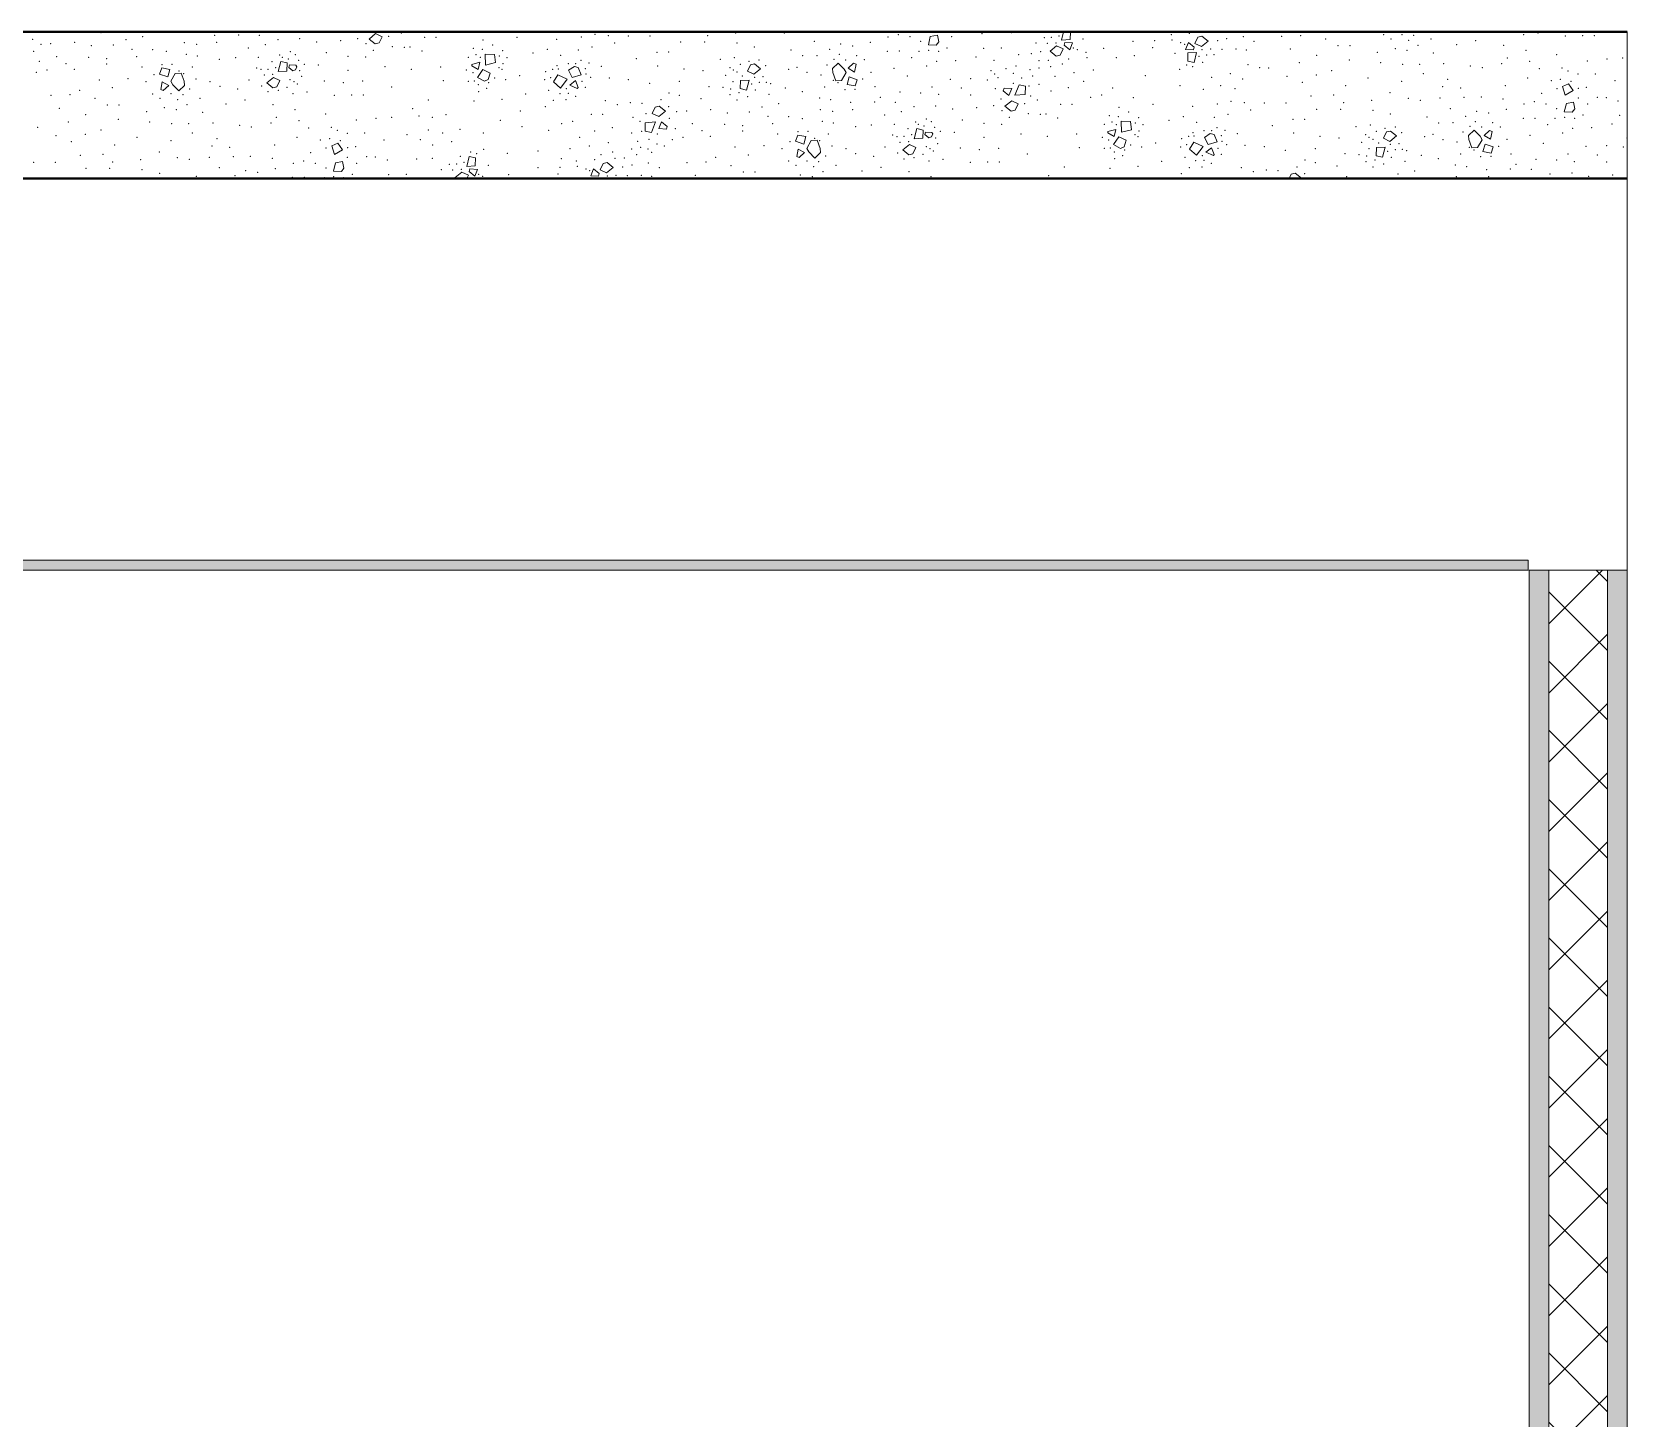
# Model space of a CAD drawing. Header units: metres. Extents: x -1.9 to 95.3, y -2.2 to 2.5.
# Drawn here: x 14.018 to 15.648, y 0.168 to 1.585 of the extents above; entities that cross this region are included whole.
import ezdxf

# ---------------------------------------------------------------- set-up
doc = ezdxf.new("R2010")
doc.units = ezdxf.units.M
doc.header["$MEASUREMENT"] = 0
for name, color, linetype in [('FORRO.EXEC', 7, 'Continuous'), ('LAJES.EST', 7, 'Continuous'), ('PAREDE CONSTRUIR', 7, 'Continuous')]:
    doc.layers.add(name, color=color, linetype=linetype)
for name, color, linetype, lineweight in [('FORRO.EXEC_Caneta_No__241', 7, 'Continuous', 13), ('LAJES.EST_Caneta_No__1', 7, 'Continuous', 40), ('LAJES.EST_Caneta_No__241', 7, 'Continuous', 13), ('PAREDE CONSTRUIR_Caneta_No__241', 7, 'Continuous', 13), ('PAREDE CONSTRUIR_Caneta_No__83', 84, 'Continuous', 0)]:
    doc.layers.add(name, color=color, linetype=linetype, lineweight=lineweight)
doc.layers.add('LAJES.EST_Caneta_No__97', color=7, linetype='Continuous', lineweight=13, true_color=0x6b6b6b)

# ---------------------------------------------------------------- blocks, each defined once
blk = doc.blocks.new('*X51', base_point=(62.9605, -2.115))
at = {"layer": 'LAJES.EST_Caneta_No__241', "color": 7, "linetype": 'Continuous', "lineweight": 13}
for p, q in [((14.3695, 1.5833), (14.3627, 1.5777)), ((14.3695, 1.5833), (14.3762, 1.5801)), ((14.9362, 1.5803), (14.9435, 1.5818)), ((14.9435, 1.5818), (14.9449, 1.5749)), ((15.0703, 1.5767), (15.0724, 1.585)), ((15.0793, 1.585), (15.079, 1.5773)), ((14.3691, 1.5727), (14.3627, 1.5777)), ((14.3732, 1.5737), (14.3691, 1.5727)), ((14.3762, 1.5801), (14.3732, 1.5737)), ((14.9362, 1.5803), (14.9342, 1.5718)), ((14.9422, 1.5716), (14.9342, 1.5718)), ((14.9449, 1.5749), (14.9422, 1.5716)), ((15.0653, 1.5708), (15.0585, 1.5652)), ((15.0648, 1.5602), (15.0585, 1.5652)), ((15.0653, 1.5708), (15.072, 1.5676)), ((15.072, 1.5676), (15.0689, 1.5612)), ((15.079, 1.5773), (15.0703, 1.5767)), ((15.0729, 1.5714), (15.0736, 1.574)), ((15.0787, 1.5667), (15.0729, 1.5714)), ((15.0736, 1.574), (15.0815, 1.5737)), ((15.0815, 1.5737), (15.0787, 1.5667)), ((15.1971, 1.5671), (15.1999, 1.5741)), ((15.205, 1.5668), (15.1971, 1.5671)), ((15.1999, 1.5741), (15.2057, 1.5694)), ((15.2057, 1.5694), (15.205, 1.5668)), ((15.2066, 1.5732), (15.2097, 1.5796)), ((15.2133, 1.57), (15.2066, 1.5732)), ((15.2097, 1.5796), (15.2138, 1.5806)), ((15.2133, 1.57), (15.2201, 1.5756)), ((15.2138, 1.5806), (15.2201, 1.5756)), ((14.27, 1.5444), (14.2726, 1.5547)), ((14.2791, 1.5533), (14.2726, 1.5547)), ((14.2791, 1.5533), (14.2787, 1.5449)), ((14.2809, 1.5486), (14.2816, 1.5512)), ((14.285, 1.5453), (14.2809, 1.5486)), ((14.2816, 1.5512), (14.2879, 1.5509)), ((14.2889, 1.5494), (14.2877, 1.5463)), ((14.2889, 1.5494), (14.2879, 1.5509)), ((14.4677, 1.5504), (14.4678, 1.5517)), ((14.4742, 1.5466), (14.4677, 1.5504)), ((14.4678, 1.5517), (14.4759, 1.554)), ((14.4759, 1.554), (14.4742, 1.5466)), ((14.4818, 1.551), (14.4814, 1.5624)), ((14.4909, 1.5619), (14.4814, 1.5624)), ((14.4919, 1.5536), (14.4818, 1.551)), ((14.4909, 1.5619), (14.4919, 1.5536)), ((14.5666, 1.5458), (14.5725, 1.5498)), ((14.5725, 1.5498), (14.5765, 1.5486)), ((14.5765, 1.5486), (14.5795, 1.5411)), ((14.7493, 1.5449), (14.7524, 1.5513)), ((14.7524, 1.5513), (14.7565, 1.5523)), ((14.7565, 1.5523), (14.7628, 1.5473)), ((14.8362, 1.5476), (14.842, 1.5532)), ((14.842, 1.5532), (14.8481, 1.5469)), ((14.8523, 1.5478), (14.8578, 1.5529)), ((14.8578, 1.5529), (14.8604, 1.5519)), ((14.8604, 1.5519), (14.8589, 1.544)), ((15.0689, 1.5612), (15.0648, 1.5602)), ((15.1992, 1.5552), (15.1995, 1.5635)), ((15.1992, 1.5552), (15.2057, 1.5538)), ((15.1995, 1.5635), (15.2082, 1.5641)), ((15.2082, 1.5641), (15.2057, 1.5538)), ((14.151, 1.5482), (14.1487, 1.5419)), ((14.1572, 1.539), (14.1487, 1.5419)), ((14.15, 1.5261), (14.1514, 1.5339)), ((14.151, 1.5482), (14.1592, 1.5467)), ((14.1514, 1.5339), (14.158, 1.5302)), ((14.1592, 1.5467), (14.1572, 1.539)), ((14.1647, 1.5425), (14.1601, 1.5345)), ((14.1623, 1.531), (14.1601, 1.5345)), ((14.1707, 1.5429), (14.1647, 1.5425)), ((14.1737, 1.5345), (14.1707, 1.5429)), ((14.1737, 1.5345), (14.1742, 1.5303)), ((14.265, 1.5385), (14.2582, 1.5329)), ((14.2645, 1.5279), (14.2582, 1.5329)), ((14.265, 1.5385), (14.2717, 1.5353)), ((14.2717, 1.5353), (14.2686, 1.5289)), ((14.2787, 1.5449), (14.27, 1.5444)), ((14.285, 1.5453), (14.2877, 1.5463)), ((14.4789, 1.5464), (14.4735, 1.5385)), ((14.4806, 1.5345), (14.4735, 1.5385)), ((14.4789, 1.5464), (14.4865, 1.5429)), ((14.4844, 1.5362), (14.4806, 1.5345)), ((14.4865, 1.5429), (14.4844, 1.5362)), ((14.5512, 1.5339), (14.5557, 1.541)), ((14.5512, 1.5339), (14.5583, 1.5275)), ((14.5557, 1.541), (14.5652, 1.5366)), ((14.5652, 1.5366), (14.5583, 1.5275)), ((14.5704, 1.5384), (14.5666, 1.5458)), ((14.5679, 1.5306), (14.5738, 1.5352)), ((14.5704, 1.5384), (14.5795, 1.5411)), ((14.5738, 1.5352), (14.5765, 1.5282)), ((14.7419, 1.527), (14.7423, 1.5353)), ((14.7423, 1.5353), (14.751, 1.5358)), ((14.751, 1.5358), (14.7484, 1.5255)), ((14.756, 1.5417), (14.7493, 1.5449)), ((14.756, 1.5417), (14.7628, 1.5473)), ((14.8366, 1.5435), (14.8362, 1.5476)), ((14.8366, 1.5435), (14.8396, 1.5351)), ((14.8396, 1.5351), (14.8456, 1.5354)), ((14.8456, 1.5354), (14.8502, 1.5434)), ((14.8481, 1.5469), (14.8502, 1.5434)), ((14.8511, 1.5312), (14.8532, 1.5389)), ((14.8589, 1.544), (14.8523, 1.5478)), ((14.8532, 1.5389), (14.8616, 1.536)), ((14.8593, 1.5298), (14.8616, 1.536)), ((14.1525, 1.5251), (14.15, 1.5261)), ((14.158, 1.5302), (14.1525, 1.5251)), ((14.1684, 1.5247), (14.1623, 1.531)), ((14.1742, 1.5303), (14.1684, 1.5247)), ((14.2686, 1.5289), (14.2645, 1.5279)), ((14.5755, 1.5273), (14.5679, 1.5306)), ((14.5765, 1.5282), (14.5755, 1.5273)), ((14.7419, 1.527), (14.7484, 1.5255)), ((14.8593, 1.5298), (14.8511, 1.5312)), ((15.0108, 1.5249), (15.0115, 1.5275)), ((15.0166, 1.5201), (15.0108, 1.5249)), ((15.0115, 1.5275), (15.0194, 1.5271)), ((15.0194, 1.5271), (15.0166, 1.5201)), ((15.0227, 1.5202), (15.027, 1.5309)), ((15.0331, 1.5211), (15.0227, 1.5202)), ((15.0334, 1.5295), (15.027, 1.5309)), ((15.0334, 1.5295), (15.0331, 1.5211)), ((15.5884, 1.532), (15.5823, 1.5292)), ((15.585, 1.5203), (15.5823, 1.5292)), ((15.5931, 1.5252), (15.585, 1.5203)), ((15.5884, 1.532), (15.5931, 1.5252)), ((14.6521, 1.5017), (14.6552, 1.5081)), ((14.6588, 1.4985), (14.6521, 1.5017)), ((14.6552, 1.5081), (14.6593, 1.5091)), ((14.6588, 1.4985), (14.6656, 1.5041)), ((14.6593, 1.5091), (14.6656, 1.5041)), ((15.0194, 1.5147), (15.0125, 1.5091)), ((15.0189, 1.5041), (15.0125, 1.5091)), ((15.023, 1.5051), (15.0189, 1.5041)), ((15.0194, 1.5147), (15.026, 1.5115)), ((15.026, 1.5115), (15.023, 1.5051)), ((15.5861, 1.5117), (15.584, 1.5032)), ((15.5921, 1.503), (15.584, 1.5032)), ((15.5861, 1.5117), (15.5933, 1.5132)), ((15.5947, 1.5063), (15.5921, 1.503)), ((15.5933, 1.5132), (15.5947, 1.5063)), ((14.6447, 1.4837), (14.645, 1.4921)), ((14.6447, 1.4837), (14.6512, 1.4823)), ((14.645, 1.4921), (14.6555, 1.493)), ((14.6555, 1.493), (14.6512, 1.4823)), ((14.6588, 1.4861), (14.6616, 1.4931)), ((14.6667, 1.4857), (14.6588, 1.4861)), ((14.6616, 1.4931), (14.6674, 1.4883)), ((14.6674, 1.4883), (14.6667, 1.4857)), ((14.9198, 1.4758), (14.9224, 1.4861)), ((14.9289, 1.4847), (14.9224, 1.4861)), ((14.9289, 1.4847), (14.9285, 1.4763)), ((15.1177, 1.4831), (15.1257, 1.4854)), ((15.1257, 1.4854), (15.124, 1.478)), ((15.1316, 1.4824), (15.1312, 1.4938)), ((15.1407, 1.4933), (15.1312, 1.4938)), ((15.1417, 1.485), (15.1316, 1.4824)), ((15.1407, 1.4933), (15.1417, 1.485)), ((15.4022, 1.4827), (15.4063, 1.4837)), ((15.4063, 1.4837), (15.4126, 1.4787)), ((15.486, 1.4791), (15.4918, 1.4846)), ((15.4918, 1.4846), (15.4979, 1.4783)), ((15.5022, 1.4792), (15.5077, 1.4843)), ((15.5077, 1.4843), (15.5102, 1.4833)), ((15.5102, 1.4833), (15.5087, 1.4754)), ((14.3308, 1.4714), (14.3248, 1.4686)), ((14.3275, 1.4597), (14.3248, 1.4686)), ((14.3308, 1.4714), (14.3355, 1.4646)), ((14.8008, 1.4796), (14.7986, 1.4733)), ((14.807, 1.4704), (14.7986, 1.4733)), ((14.8008, 1.4796), (14.809, 1.4781)), ((14.809, 1.4781), (14.807, 1.4704)), ((14.8146, 1.4739), (14.81, 1.4659)), ((14.8206, 1.4743), (14.8146, 1.4739)), ((14.8235, 1.4659), (14.8206, 1.4743)), ((14.9148, 1.4699), (14.908, 1.4643)), ((14.9148, 1.4699), (14.9215, 1.4667)), ((14.9285, 1.4763), (14.9198, 1.4758)), ((14.9307, 1.48), (14.9314, 1.4826)), ((14.9348, 1.4767), (14.9307, 1.48)), ((14.9314, 1.4826), (14.9377, 1.4823)), ((14.9348, 1.4767), (14.9375, 1.4777)), ((14.9388, 1.4808), (14.9375, 1.4777)), ((14.9388, 1.4808), (14.9377, 1.4823)), ((15.1175, 1.4818), (15.1177, 1.4831)), ((15.124, 1.478), (15.1175, 1.4818)), ((15.1287, 1.4778), (15.1233, 1.4699)), ((15.1304, 1.4659), (15.1233, 1.4699)), ((15.1287, 1.4778), (15.1363, 1.4744)), ((15.1342, 1.4676), (15.1304, 1.4659)), ((15.1363, 1.4744), (15.1342, 1.4676)), ((15.201, 1.4653), (15.2055, 1.4724)), ((15.2055, 1.4724), (15.215, 1.468)), ((15.215, 1.468), (15.2081, 1.4589)), ((15.2164, 1.4772), (15.2223, 1.4812)), ((15.2202, 1.4698), (15.2164, 1.4772)), ((15.2202, 1.4698), (15.2293, 1.4725)), ((15.2223, 1.4812), (15.2263, 1.48)), ((15.2263, 1.48), (15.2293, 1.4725)), ((15.3921, 1.4667), (15.4008, 1.4672)), ((15.4008, 1.4672), (15.3982, 1.4569)), ((15.3991, 1.4763), (15.4022, 1.4827)), ((15.4058, 1.4731), (15.3991, 1.4763)), ((15.4058, 1.4731), (15.4126, 1.4787)), ((15.4864, 1.4749), (15.486, 1.4791)), ((15.4864, 1.4749), (15.4894, 1.4665)), ((15.4954, 1.4668), (15.5, 1.4748)), ((15.4979, 1.4783), (15.5, 1.4748)), ((15.5009, 1.4626), (15.503, 1.4703)), ((15.5087, 1.4754), (15.5022, 1.4792)), ((15.503, 1.4703), (15.5114, 1.4674)), ((15.5092, 1.4612), (15.5114, 1.4674)), ((14.3285, 1.4511), (14.3264, 1.4426)), ((14.3355, 1.4646), (14.3275, 1.4597)), ((14.3285, 1.4511), (14.3357, 1.4526)), ((14.3357, 1.4526), (14.3371, 1.4457)), ((14.4625, 1.4475), (14.4651, 1.4578)), ((14.4716, 1.4564), (14.4651, 1.4578)), ((14.4716, 1.4564), (14.4713, 1.4481)), ((14.6019, 1.4504), (14.606, 1.4514)), ((14.606, 1.4514), (14.6123, 1.4464)), ((14.7998, 1.4575), (14.8012, 1.4653)), ((14.8023, 1.4565), (14.7998, 1.4575)), ((14.8012, 1.4653), (14.8078, 1.4616)), ((14.8078, 1.4616), (14.8023, 1.4565)), ((14.8121, 1.4624), (14.81, 1.4659)), ((14.8182, 1.4561), (14.8121, 1.4624)), ((14.824, 1.4617), (14.8182, 1.4561)), ((14.8235, 1.4659), (14.824, 1.4617)), ((14.9143, 1.4593), (14.908, 1.4643)), ((14.9184, 1.4603), (14.9143, 1.4593)), ((14.9215, 1.4667), (14.9184, 1.4603)), ((15.201, 1.4653), (15.2081, 1.4589)), ((15.2177, 1.462), (15.2236, 1.4666)), ((15.2254, 1.4587), (15.2177, 1.462)), ((15.2236, 1.4666), (15.2263, 1.4596)), ((15.2263, 1.4596), (15.2254, 1.4587)), ((15.3917, 1.4584), (15.3921, 1.4667)), ((15.3917, 1.4584), (15.3982, 1.4569)), ((15.4894, 1.4665), (15.4954, 1.4668)), ((15.5092, 1.4612), (15.5009, 1.4626)), ((14.3345, 1.4424), (14.3264, 1.4426)), ((14.3371, 1.4457), (14.3345, 1.4424)), ((14.4575, 1.4416), (14.4507, 1.4361)), ((14.452, 1.435), (14.4507, 1.4361)), ((14.4575, 1.4416), (14.4642, 1.4384)), ((14.4713, 1.4481), (14.4625, 1.4475)), ((14.4642, 1.4384), (14.4625, 1.435)), ((14.4651, 1.4422), (14.4658, 1.4449)), ((14.4709, 1.4375), (14.4651, 1.4422)), ((14.4658, 1.4449), (14.4737, 1.4445)), ((14.4737, 1.4445), (14.4709, 1.4375)), ((14.5893, 1.4379), (14.5921, 1.445)), ((14.5972, 1.4376), (14.5893, 1.4379)), ((14.5921, 1.445), (14.5979, 1.4402)), ((14.5979, 1.4402), (14.5972, 1.4376)), ((14.5988, 1.444), (14.6019, 1.4504)), ((14.6055, 1.4408), (14.5988, 1.444)), ((14.6055, 1.4408), (14.6123, 1.4464)), ((15.3028, 1.435), (15.305, 1.4395)), ((15.305, 1.4395), (15.3091, 1.4405)), ((15.3091, 1.4405), (15.3154, 1.4355)), ((15.3148, 1.435), (15.3154, 1.4355))]:
    blk.add_line(p, q, dxfattribs=at)
for p in [(14.089, 1.5841), (14.1845, 1.5845), (14.205, 1.5815), (14.2294, 1.5819), (14.2506, 1.5816), (14.3958, 1.584), (14.5936, 1.5826), (14.6071, 1.5812), (14.7086, 1.5813), (14.7373, 1.5837), (14.787, 1.5838), (14.9037, 1.5823), (14.9891, 1.5831), (15.0191, 1.5842), (15.167, 1.5848), (15.1824, 1.5823), (15.201, 1.5835), (15.2217, 1.585), (15.3147, 1.5813), (15.3993, 1.5821), (15.4181, 1.5823), (15.4301, 1.5816), (15.5172, 1.5844), (15.5425, 1.5823), (15.5571, 1.584), (15.6026, 1.5811), (15.6145, 1.5811), (14.019, 1.5773), (14.0199, 1.5653), (14.0274, 1.5722), (14.0373, 1.5728), (14.0619, 1.5742), (14.0791, 1.5708), (14.1013, 1.5717), (14.1144, 1.5769), (14.1206, 1.5672), (14.1316, 1.5801), (14.1418, 1.5669), (14.1556, 1.565), (14.1741, 1.5741), (14.1865, 1.5724), (14.2071, 1.5742), (14.2395, 1.5687), (14.2567, 1.5719), (14.2698, 1.5771), (14.2822, 1.5647), (14.292, 1.578), (14.3093, 1.5747), (14.3338, 1.5761), (14.3512, 1.5782), (14.3596, 1.5731), (14.3671, 1.5662), (14.3828, 1.5804), (14.3866, 1.5699), (14.3987, 1.5691), (14.4045, 1.5696), (14.4167, 1.5656), (14.4195, 1.5796), (14.4312, 1.5796), (14.4694, 1.5681), (14.4784, 1.5671), (14.4791, 1.5766), (14.4892, 1.5716), (14.4994, 1.5659), (14.514, 1.5795), (14.5448, 1.5671), (14.5546, 1.5774), (14.5765, 1.5664), (14.5798, 1.5799), (14.5907, 1.5694), (14.6136, 1.5737), (14.6276, 1.5809), (14.6499, 1.5809), (14.6812, 1.5746), (14.7056, 1.5746), (14.7386, 1.5735), (14.7565, 1.5696), (14.7939, 1.5666), (14.8176, 1.5753), (14.8335, 1.5673), (14.8446, 1.5725), (14.8568, 1.5706), (14.8749, 1.5744), (14.8923, 1.5653), (14.8931, 1.5799), (14.9044, 1.5654), (14.9154, 1.58), (14.9247, 1.5652), (14.9265, 1.5752), (14.9344, 1.5662), (14.9447, 1.5652), (14.9534, 1.5687), (14.9579, 1.58), (14.9907, 1.5682), (15.0087, 1.5686), (15.0443, 1.5735), (15.0488, 1.5647), (15.0526, 1.579), (15.0559, 1.5732), (15.0599, 1.5793), (15.0647, 1.5738), (15.0677, 1.5809), (15.0824, 1.5686), (15.0865, 1.5667), (15.0923, 1.5776), (15.1132, 1.5682), (15.1433, 1.5755), (15.1635, 1.569), (15.1655, 1.5759), (15.1833, 1.5768), (15.192, 1.5741), (15.1961, 1.5722), (15.2139, 1.567), (15.2227, 1.5676), (15.2298, 1.5761), (15.2343, 1.5673), (15.2391, 1.5781), (15.2486, 1.5676), (15.256, 1.5802), (15.2592, 1.5665), (15.2671, 1.5753), (15.2953, 1.5806), (15.3039, 1.5676), (15.3402, 1.5776), (15.3529, 1.5709), (15.365, 1.5709), (15.4069, 1.5778), (15.4112, 1.568), (15.4234, 1.5661), (15.4248, 1.5765), (15.4344, 1.5713), (15.4477, 1.5777), (15.4741, 1.572), (15.4935, 1.5759), (15.5221, 1.5712), (15.5447, 1.5662), (15.5849, 1.5807), (14.0258, 1.5548), (14.0434, 1.5598), (14.0531, 1.5525), (14.0764, 1.5591), (14.0946, 1.5523), (14.0947, 1.5576), (14.1254, 1.5598), (14.1306, 1.5491), (14.1511, 1.5516), (14.1615, 1.552), (14.1761, 1.5621), (14.1821, 1.5491), (14.1874, 1.5604), (14.2099, 1.5568), (14.2263, 1.5585), (14.2497, 1.5591), (14.2636, 1.5547), (14.2674, 1.5486), (14.2713, 1.5615), (14.2741, 1.559), (14.2801, 1.5574), (14.2873, 1.5618), (14.2909, 1.556), (14.2967, 1.552), (14.3108, 1.5511), (14.319, 1.5636), (14.3411, 1.5601), (14.3593, 1.5592), (14.3791, 1.5494), (14.4358, 1.5492), (14.4643, 1.5591), (14.4719, 1.5616), (14.4764, 1.5589), (14.4956, 1.5485), (14.496, 1.5604), (14.4997, 1.5524), (14.5038, 1.5587), (14.5303, 1.5633), (14.5549, 1.5506), (14.5586, 1.5611), (14.5662, 1.5526), (14.5739, 1.5526), (14.5793, 1.5558), (14.5876, 1.5531), (14.6001, 1.5497), (14.6357, 1.5577), (14.657, 1.5642), (14.6576, 1.5501), (14.669, 1.5643), (14.7215, 1.5569), (14.7314, 1.5484), (14.7361, 1.5585), (14.742, 1.5519), (14.7511, 1.555), (14.7613, 1.5564), (14.7679, 1.5505), (14.8001, 1.5488), (14.8057, 1.5606), (14.8203, 1.5608), (14.8308, 1.5513), (14.8378, 1.557), (14.8432, 1.562), (14.8498, 1.5563), (14.861, 1.5607), (14.8687, 1.5565), (14.9171, 1.5587), (14.9325, 1.5503), (14.9426, 1.5549), (14.962, 1.5557), (14.9828, 1.5595), (15.0013, 1.5561), (15.0238, 1.5501), (15.0264, 1.5618), (15.0395, 1.5628), (15.0472, 1.5555), (15.0569, 1.5558), (15.0591, 1.5495), (15.0711, 1.5521), (15.0776, 1.5573), (15.0953, 1.564), (15.0962, 1.5585), (15.1263, 1.5586), (15.1447, 1.5608), (15.1863, 1.5632), (15.1982, 1.5511), (15.2042, 1.5495), (15.2109, 1.5599), (15.2146, 1.5538), (15.2187, 1.5615), (15.2259, 1.5618), (15.2608, 1.5516), (15.3131, 1.5536), (15.3308, 1.5611), (15.3642, 1.5564), (15.3931, 1.5642), (15.3963, 1.5534), (15.4187, 1.5517), (15.4361, 1.5517), (15.4503, 1.5633), (15.4607, 1.5525), (15.488, 1.5502), (15.52, 1.5526), (15.5257, 1.5582), (15.5487, 1.555), (15.5761, 1.5616), (15.6074, 1.5554), (15.6275, 1.5573), (15.6436, 1.5583), (14.0228, 1.5436), (14.0337, 1.5459), (14.0616, 1.5468), (14.087, 1.5358), (14.1166, 1.5372), (14.1349, 1.5342), (14.1431, 1.5413), (14.1684, 1.5449), (14.1733, 1.5424), (14.1859, 1.537), (14.2002, 1.5343), (14.24, 1.5359), (14.248, 1.5481), (14.2524, 1.5466), (14.2556, 1.5408), (14.2596, 1.5469), (14.2644, 1.5415), (14.2821, 1.5363), (14.2862, 1.5343), (14.292, 1.5453), (14.2938, 1.5395), (14.3171, 1.5349), (14.3364, 1.5332), (14.3412, 1.5458), (14.3563, 1.5347), (14.4059, 1.5469), (14.4387, 1.5353), (14.4623, 1.5459), (14.4643, 1.5345), (14.4688, 1.5432), (14.4702, 1.5348), (14.4851, 1.533), (14.4911, 1.5379), (14.4986, 1.5466), (14.5024, 1.5361), (14.5168, 1.5401), (14.5421, 1.5361), (14.5432, 1.5445), (14.5482, 1.5382), (14.5504, 1.5468), (14.556, 1.5472), (14.5802, 1.5345), (14.5836, 1.5474), (14.5843, 1.5419), (14.5891, 1.5384), (14.6081, 1.5378), (14.6276, 1.5362), (14.6493, 1.5324), (14.6797, 1.5344), (14.6846, 1.547), (14.7039, 1.5453), (14.7271, 1.5407), (14.7345, 1.5343), (14.7348, 1.5459), (14.7388, 1.5439), (14.7443, 1.54), (14.7566, 1.5387), (14.7614, 1.5333), (14.7654, 1.5394), (14.7686, 1.5336), (14.7916, 1.5466), (14.8101, 1.5436), (14.8245, 1.541), (14.837, 1.5355), (14.842, 1.533), (14.8672, 1.5367), (14.8755, 1.5437), (14.8991, 1.5478), (14.9127, 1.5398), (14.9565, 1.5366), (14.9775, 1.5372), (14.9946, 1.5358), (14.9981, 1.5453), (15.0019, 1.5418), (15.0055, 1.5382), (15.0134, 1.5475), (15.0209, 1.5325), (15.0212, 1.5427), (15.0295, 1.538), (15.0379, 1.5463), (15.0408, 1.54), (15.0471, 1.548), (15.0635, 1.5397), (15.0831, 1.5433), (15.0928, 1.5344), (15.1028, 1.5459), (15.1559, 1.5401), (15.191, 1.5467), (15.2238, 1.5387), (15.2429, 1.5423), (15.2554, 1.5367), (15.2728, 1.5483), (15.2819, 1.548), (15.3005, 1.5395), (15.3162, 1.5333), (15.3306, 1.5408), (15.3463, 1.5455), (15.3833, 1.5378), (15.4179, 1.5345), (15.4398, 1.5424), (15.4649, 1.5364), (15.5001, 1.5484), (15.5466, 1.5378), (15.5585, 1.5473), (15.5706, 1.5352), (15.5801, 1.5364), (15.5818, 1.5481), (15.5879, 1.5449), (15.5909, 1.5344), (15.598, 1.5418), (15.6157, 1.5421), (15.6357, 1.535), (14.0377, 1.52), (14.0571, 1.5207), (14.0672, 1.5253), (14.0826, 1.517), (14.1006, 1.5279), (14.1417, 1.5215), (14.1493, 1.5172), (14.1605, 1.5217), (14.1672, 1.5159), (14.1725, 1.521), (14.1795, 1.5267), (14.1901, 1.5172), (14.2103, 1.5292), (14.2284, 1.5265), (14.2531, 1.5297), (14.2596, 1.5238), (14.2699, 1.5252), (14.279, 1.5283), (14.2849, 1.5217), (14.2896, 1.5318), (14.2995, 1.5234), (14.3273, 1.5202), (14.345, 1.5205), (14.357, 1.5205), (14.3857, 1.5286), (14.4743, 1.531), (14.4747, 1.524), (14.4829, 1.5272), (14.4987, 1.5162), (14.5227, 1.5214), (14.5464, 1.5253), (14.5577, 1.522), (14.5643, 1.5271), (14.5662, 1.5222), (14.5737, 1.5193), (14.5836, 1.5283), (14.6691, 1.5226), (14.6799, 1.5201), (14.702, 1.5166), (14.7102, 1.5291), (14.7243, 1.5282), (14.7316, 1.5208), (14.7322, 1.5266), (14.7409, 1.5228), (14.7496, 1.5187), (14.7536, 1.5316), (14.7574, 1.5255), (14.7713, 1.5212), (14.773, 1.5321), (14.7882, 1.5276), (14.8054, 1.5239), (14.823, 1.5175), (14.8283, 1.5288), (14.8343, 1.5159), (14.8489, 1.526), (14.8592, 1.5263), (14.8798, 1.5289), (14.885, 1.5181), (14.9051, 1.5234), (14.9263, 1.5227), (14.9381, 1.5288), (14.9446, 1.5211), (14.9679, 1.5277), (14.9776, 1.5205), (15.0026, 1.527), (15.0085, 1.5165), (15.0369, 1.5298), (15.0387, 1.5196), (15.0471, 1.5315), (15.0594, 1.5245), (15.0774, 1.528), (15.1001, 1.5181), (15.1113, 1.5205), (15.1226, 1.5278), (15.1436, 1.5177), (15.1914, 1.5299), (15.215, 1.5264), (15.2328, 1.5301), (15.2474, 1.527), (15.3253, 1.5196), (15.3485, 1.5204), (15.3605, 1.5299), (15.4059, 1.5228), (15.4246, 1.5171), (15.457, 1.5174), (15.4598, 1.529), (15.478, 1.5276), (15.4816, 1.5182), (15.4991, 1.5183), (15.5214, 1.5165), (15.5238, 1.5299), (15.5608, 1.5222), (15.5765, 1.5269), (15.5983, 1.5175), (15.5984, 1.5273), (15.6065, 1.5282), (15.6179, 1.5181), (15.6269, 1.5178), (14.0463, 1.507), (14.0732, 1.5005), (14.0953, 1.5103), (14.1074, 1.5104), (14.1355, 1.5036), (14.1536, 1.5074), (14.1658, 1.5055), (14.1768, 1.5107), (14.1928, 1.5027), (14.2165, 1.5114), (14.2359, 1.5153), (14.2645, 1.5106), (14.2871, 1.5056), (14.3185, 1.5011), (14.4074, 1.5065), (14.4233, 1.5154), (14.4412, 1.5003), (14.4699, 1.5143), (14.5173, 1.504), (14.5428, 1.5086), (14.5511, 1.515), (14.564, 1.5156), (14.5897, 1.5007), (14.6015, 1.5006), (14.6043, 1.5146), (14.6165, 1.5106), (14.6296, 1.5126), (14.6417, 1.5119), (14.6456, 1.5013), (14.6612, 1.5156), (14.6688, 1.5087), (14.6772, 1.5036), (14.6871, 1.5042), (14.7117, 1.5056), (14.7289, 1.5022), (14.7388, 1.5155), (14.7512, 1.5031), (14.7643, 1.5083), (14.7814, 1.5115), (14.8239, 1.5055), (14.8363, 1.5038), (14.8548, 1.5129), (14.8569, 1.5056), (14.8792, 1.5133), (14.8894, 1.5001), (14.9004, 1.513), (14.9065, 1.5033), (14.9196, 1.5085), (14.9418, 1.5094), (14.9591, 1.5061), (14.9837, 1.5075), (15.001, 1.5096), (15.0094, 1.5045), (15.0326, 1.5118), (15.0365, 1.5013), (15.0456, 1.5154), (15.0486, 1.5006), (15.0543, 1.501), (15.0693, 1.511), (15.0811, 1.511), (15.129, 1.508), (15.139, 1.503), (15.1638, 1.5109), (15.2044, 1.5088), (15.2296, 1.5113), (15.2405, 1.5008), (15.2435, 1.514), (15.2569, 1.5126), (15.2634, 1.5051), (15.2774, 1.5123), (15.2997, 1.5123), (15.331, 1.506), (15.3554, 1.506), (15.3584, 1.5127), (15.3871, 1.5151), (15.3884, 1.5049), (15.4063, 1.501), (15.4368, 1.5152), (15.4674, 1.5067), (15.4944, 1.5039), (15.5066, 1.502), (15.5247, 1.5058), (15.5429, 1.5113), (15.5535, 1.5137), (15.5652, 1.5114), (15.5763, 1.5066), (15.6032, 1.5001), (15.6078, 1.5114), (15.6389, 1.5145), (15.6405, 1.4996), (14.0243, 1.4874), (14.0556, 1.493), (14.0887, 1.4849), (14.1066, 1.4958), (14.1387, 1.4928), (14.1611, 1.4911), (14.1786, 1.4912), (14.2032, 1.4919), (14.2304, 1.4896), (14.2426, 1.4878), (14.2624, 1.492), (14.2681, 1.4976), (14.2911, 1.4944), (14.301, 1.4867), (14.3242, 1.4875), (14.3303, 1.4843), (14.3498, 1.4948), (14.37, 1.4967), (14.386, 1.4977), (14.4139, 1.4991), (14.4234, 1.4846), (14.4273, 1.4976), (14.4558, 1.4853), (14.497, 1.4946), (14.5189, 1.4881), (14.5462, 1.4845), (14.5595, 1.4911), (14.5707, 1.4935), (14.5934, 1.4836), (14.6114, 1.4871), (14.6325, 1.4978), (14.6395, 1.4936), (14.6413, 1.4834), (14.6697, 1.4967), (14.6756, 1.4862), (14.6932, 1.4912), (14.7029, 1.4839), (14.7262, 1.4905), (14.7444, 1.4837), (14.7445, 1.489), (14.7704, 1.4986), (14.7752, 1.4912), (14.7916, 1.4983), (14.8054, 1.4964), (14.8113, 1.4834), (14.8259, 1.4935), (14.8372, 1.4918), (14.8598, 1.4882), (14.8761, 1.4899), (14.8995, 1.4905), (14.9134, 1.4861), (14.9211, 1.4929), (14.9239, 1.4904), (14.9299, 1.4888), (14.932, 1.4961), (14.9371, 1.4932), (14.9408, 1.4875), (14.9465, 1.4834), (14.9688, 1.495), (14.9909, 1.4915), (15.0091, 1.4906), (15.017, 1.4976), (15.0665, 1.497), (15.1141, 1.4905), (15.1192, 1.4995), (15.1217, 1.493), (15.1262, 1.4903), (15.1282, 1.4985), (15.1458, 1.4919), (15.1492, 1.4973), (15.1495, 1.4838), (15.1536, 1.4901), (15.1801, 1.4947), (15.1946, 1.4985), (15.2084, 1.4925), (15.216, 1.484), (15.2237, 1.484), (15.2263, 1.4978), (15.2291, 1.4872), (15.2374, 1.4845), (15.2855, 1.4891), (15.3068, 1.4956), (15.3188, 1.4957), (15.3713, 1.4883), (15.3859, 1.4899), (15.3918, 1.4833), (15.4009, 1.4864), (15.4112, 1.4878), (15.4437, 1.498), (15.4555, 1.492), (15.4701, 1.4922), (15.4833, 1.4987), (15.4876, 1.4884), (15.493, 1.4934), (15.4996, 1.4877), (15.5109, 1.4921), (15.5185, 1.4879), (15.5421, 1.4967), (15.5542, 1.4968), (15.5669, 1.4901), (15.5745, 1.4966), (15.5843, 1.4976), (15.5924, 1.4864), (15.5945, 1.4966), (15.6118, 1.4871), (15.6326, 1.4909), (14.043, 1.4789), (14.0586, 1.4727), (14.073, 1.4802), (14.1029, 1.4693), (14.1257, 1.4772), (14.1603, 1.4739), (14.1822, 1.4818), (14.2022, 1.4684), (14.2073, 1.4758), (14.2204, 1.467), (14.2662, 1.4693), (14.289, 1.4772), (14.313, 1.4746), (14.3225, 1.4758), (14.3333, 1.4738), (14.3405, 1.4813), (14.349, 1.4676), (14.3581, 1.4815), (14.3781, 1.4744), (14.4014, 1.4799), (14.4153, 1.4749), (14.4278, 1.4693), (14.438, 1.4815), (14.447, 1.4729), (14.4794, 1.4817), (14.578, 1.4772), (14.5877, 1.4684), (14.6073, 1.4719), (14.6311, 1.4817), (14.6373, 1.4732), (14.6403, 1.4669), (14.6487, 1.4752), (14.657, 1.4705), (14.6573, 1.4807), (14.6646, 1.4683), (14.6726, 1.475), (14.6836, 1.4773), (14.7114, 1.4782), (14.7368, 1.4672), (14.7664, 1.4686), (14.7804, 1.4805), (14.793, 1.4727), (14.8009, 1.483), (14.8182, 1.4763), (14.8232, 1.4738), (14.8319, 1.4805), (14.8357, 1.4684), (14.8898, 1.4673), (14.8978, 1.4795), (14.9022, 1.478), (14.9054, 1.4722), (14.9094, 1.4784), (14.9142, 1.4729), (14.9172, 1.48), (14.932, 1.4677), (14.9418, 1.4767), (14.9437, 1.4709), (14.9606, 1.4825), (14.991, 1.4772), (15.0289, 1.4808), (15.0557, 1.4783), (15.0856, 1.4806), (15.1121, 1.4773), (15.1186, 1.4746), (15.1409, 1.4693), (15.1454, 1.4799), (15.1484, 1.478), (15.1522, 1.4675), (15.1666, 1.4715), (15.1919, 1.4675), (15.193, 1.4759), (15.198, 1.4696), (15.2002, 1.4782), (15.2047, 1.482), (15.2058, 1.4786), (15.2334, 1.4788), (15.2341, 1.4733), (15.2389, 1.4698), (15.2499, 1.4811), (15.2579, 1.4692), (15.2774, 1.4676), (15.3074, 1.4815), (15.3344, 1.4784), (15.3537, 1.4767), (15.377, 1.4721), (15.3812, 1.4798), (15.3846, 1.4773), (15.3886, 1.4753), (15.3942, 1.4714), (15.4064, 1.4701), (15.4152, 1.4708), (15.4177, 1.4819), (15.4414, 1.478), (15.4499, 1.4802), (15.4599, 1.475), (15.4743, 1.4724), (15.4806, 1.4827), (15.4868, 1.4669), (15.517, 1.4681), (15.5253, 1.4751), (15.5489, 1.4792), (15.5625, 1.4712), (15.5823, 1.4817), (15.6063, 1.468), (15.6274, 1.4686), (15.6444, 1.4672), (15.6479, 1.4767), (14.0199, 1.4517), (14.0421, 1.4517), (14.0678, 1.459), (14.091, 1.4598), (14.1008, 1.4521), (14.1295, 1.4545), (14.1483, 1.4622), (14.167, 1.4565), (14.1792, 1.4546), (14.1994, 1.4569), (14.224, 1.4576), (14.2415, 1.4577), (14.2638, 1.4559), (14.2853, 1.4507), (14.296, 1.4531), (14.3032, 1.4616), (14.3077, 1.4508), (14.3189, 1.4663), (14.3407, 1.4569), (14.3409, 1.4667), (14.3502, 1.4508), (14.3603, 1.4575), (14.3693, 1.4572), (14.3813, 1.4539), (14.4113, 1.455), (14.4274, 1.4558), (14.4561, 1.4579), (14.4599, 1.4517), (14.4666, 1.4621), (14.4726, 1.4605), (14.4798, 1.4649), (14.5042, 1.461), (14.5353, 1.4634), (14.5592, 1.4556), (14.568, 1.4657), (14.5746, 1.4531), (14.5932, 1.4543), (14.5997, 1.4595), (14.6117, 1.4621), (14.6139, 1.4558), (14.6236, 1.4561), (14.6311, 1.4652), (14.6361, 1.4596), (14.6476, 1.4653), (14.6482, 1.451), (14.6514, 1.4618), (14.6875, 1.4514), (14.7069, 1.4521), (14.717, 1.4568), (14.7504, 1.4593), (14.7847, 1.4656), (14.7915, 1.4529), (14.8103, 1.4531), (14.8223, 1.4524), (14.8293, 1.4581), (14.85, 1.4657), (14.8601, 1.4606), (14.8782, 1.4579), (14.9029, 1.4611), (14.9094, 1.4552), (14.9197, 1.4566), (14.9288, 1.4597), (14.9347, 1.4531), (14.936, 1.4657), (14.9394, 1.4632), (14.9493, 1.4548), (14.9669, 1.4663), (14.9771, 1.4516), (14.9862, 1.4646), (14.9948, 1.4519), (15.0061, 1.4661), (15.0068, 1.452), (15.0355, 1.4601), (15.0885, 1.4667), (15.1141, 1.4659), (15.12, 1.4663), (15.1241, 1.4624), (15.1246, 1.4554), (15.1327, 1.4586), (15.1349, 1.4644), (15.1725, 1.4528), (15.1963, 1.4567), (15.2075, 1.4534), (15.2141, 1.4585), (15.216, 1.4536), (15.2235, 1.4507), (15.23, 1.4659), (15.2334, 1.4597), (15.2991, 1.4638), (15.3189, 1.454), (15.3296, 1.4658), (15.3297, 1.4515), (15.36, 1.4605), (15.3741, 1.4596), (15.3814, 1.4522), (15.3821, 1.458), (15.3843, 1.4658), (15.3907, 1.4542), (15.4034, 1.463), (15.4072, 1.4569), (15.4112, 1.4647), (15.4184, 1.465), (15.4211, 1.4526), (15.4228, 1.4635), (15.438, 1.459), (15.4552, 1.4553), (15.4781, 1.4602), (15.4918, 1.4644), (15.4987, 1.4574), (15.509, 1.4577), (15.5296, 1.4603), (15.5549, 1.4548), (15.5761, 1.4541), (15.5879, 1.4603), (15.5944, 1.4525), (15.6177, 1.4591), (15.6274, 1.4519), (14.0492, 1.435), (14.0612, 1.4351), (14.0734, 1.4454), (14.0978, 1.4454), (14.1309, 1.4443), (14.1487, 1.4404), (14.1861, 1.4374), (14.2098, 1.4461), (14.2257, 1.4381), (14.2368, 1.4433), (14.249, 1.4414), (14.2671, 1.4452), (14.2845, 1.4362), (14.2966, 1.4362), (14.3169, 1.436), (14.3187, 1.446), (14.3267, 1.437), (14.3369, 1.436), (14.3456, 1.4395), (14.3829, 1.439), (14.4009, 1.4395), (14.4365, 1.4443), (14.441, 1.4355), (14.4449, 1.4498), (14.4481, 1.444), (14.4521, 1.4501), (14.4569, 1.4446), (14.4747, 1.4395), (14.4787, 1.4375), (14.4845, 1.4485), (14.5054, 1.439), (14.5355, 1.4463), (14.5557, 1.4399), (14.5577, 1.4467), (14.5755, 1.4477), (14.5843, 1.4449), (14.5883, 1.443), (14.6061, 1.4378), (14.6149, 1.4385), (14.622, 1.4469), (14.6265, 1.4381), (14.6313, 1.4489), (14.6408, 1.4385), (14.6514, 1.4374), (14.6593, 1.4461), (14.6961, 1.4384), (14.7324, 1.4484), (14.7451, 1.4417), (14.7572, 1.4418), (14.7991, 1.4486), (14.8034, 1.4388), (14.8156, 1.4369), (14.817, 1.4473), (14.8267, 1.4421), (14.8399, 1.4486), (14.8663, 1.4428), (14.8857, 1.4467), (14.9143, 1.442), (14.9369, 1.437), (15.0572, 1.438), (15.0731, 1.4468), (15.1197, 1.4457), (15.1485, 1.4476), (15.1671, 1.4354), (15.1926, 1.44), (15.2009, 1.4464), (15.2139, 1.447), (15.2541, 1.4461), (15.2663, 1.442), (15.2794, 1.444), (15.2915, 1.4433), (15.311, 1.447), (15.3186, 1.4401), (15.3369, 1.4356), (15.3518, 1.448), (15.3615, 1.437), (15.3886, 1.4469), (15.3995, 1.4501), (15.4141, 1.4397), (15.4312, 1.4429), (15.4728, 1.4489), (15.4737, 1.437), (15.4841, 1.4473), (15.4861, 1.4352), (15.5046, 1.4443), (15.5067, 1.437), (15.529, 1.4448), (15.5348, 1.4495), (15.5502, 1.4444), (15.5694, 1.4399), (15.5917, 1.4408), (15.6089, 1.4375), (15.6335, 1.4389)]:
    blk.add_point(p, dxfattribs=at)

msp = doc.modelspace()

# ---------------------------------------------------------------- hatches: boundary and pattern name
at = {"layer": 'FORRO.EXEC', "linetype": 'Continuous', "lineweight": 0, "true_color": 0xffffff}
msp.add_hatch(color=7, dxfattribs=at).paths.add_polyline_path([(15.5472, 1.045), (12.4489, 1.045), (12.4489, 1.035), (15.5472, 1.035)])
at = {"layer": 'PAREDE CONSTRUIR', "linetype": 'Continuous', "lineweight": 0, "true_color": 0xffffff}
for points in [[(15.5481, -2.115), (15.5681, -2.115), (15.5681, 1.035), (15.5481, 1.035)], [(15.6281, -2.115), (15.6481, -2.115), (15.6481, 1.035), (15.6281, 1.035)]]:
    msp.add_hatch(color=7, dxfattribs=at).paths.add_polyline_path(points)
at = {"layer": 'PAREDE CONSTRUIR_Caneta_No__83', "linetype": 'Continuous', "lineweight": 0}
h = msp.add_hatch(dxfattribs=at)
h.set_pattern_fill('Placomur_0004', color=84, style=0, pattern_type=2)
h.set_pattern_definition([(45, (62.960513, -2.115), (-0.03535534, 0.03535534), []), (135, (62.960513, -2.115), (0.03535534, 0.03535534), [])])
h.paths.add_polyline_path([(15.5681, 1.035), (15.5681, -2.115), (15.6281, -2.115), (15.6281, 1.035)])

# ---------------------------------------------------------------- linework, layer by layer
at = {"layer": 'FORRO.EXEC_Caneta_No__241', "color": 7, "linetype": 'Continuous', "lineweight": 13}
for p, q in [((15.5472, 1.045), (12.4489, 1.045)), ((15.5472, 1.045), (15.5472, 1.035)), ((15.6481, 1.035), (15.6481, 1.045)), ((15.5472, 1.035), (12.4489, 1.035))]:
    msp.add_line(p, q, dxfattribs=at)
at = {"layer": 'LAJES.EST_Caneta_No__1', "color": 7, "linetype": 'Continuous', "lineweight": 40}
for p, q in [((15.3951, 1.585), (13.9093, 1.585)), ((15.4551, 1.585), (15.3951, 1.585)), ((15.6481, 1.585), (15.4551, 1.585)), ((15.6481, 1.435), (12.3489, 1.435))]:
    msp.add_line(p, q, dxfattribs=at)
at = {"layer": 'LAJES.EST_Caneta_No__97', "color": 251, "linetype": 'Continuous', "lineweight": 13, "true_color": 0x6b6b6b}
msp.add_line((15.6481, 1.585), (15.6481, 1.435), dxfattribs=at)
at = {"layer": 'PAREDE CONSTRUIR_Caneta_No__241', "color": 7, "linetype": 'Continuous', "lineweight": 13}
for p, q in [((15.6481, 1.045), (15.6481, 1.435)), ((15.5481, 1.035), (15.5481, -2.015)), ((15.5681, 1.035), (15.5681, -2.115)), ((15.6281, 1.035), (15.6281, -2.115)), ((15.6481, 1.035), (15.6481, -2.015))]:
    msp.add_line(p, q, dxfattribs=at)
at = {"layer": 'PAREDE CONSTRUIR_Caneta_No__241', "color": 7, "linetype": 'Continuous', "lineweight": 13, "flags": 128}
msp.add_lwpolyline([(15.6481, 1.035), (15.6281, 1.035), (15.5681, 1.035), (15.5481, 1.035)], dxfattribs=at)

# ---------------------------------------------------------------- block references
at = {"layer": 'LAJES.EST', "lineweight": 0}
msp.add_blockref('*X51', (62.9605, -2.115), dxfattribs=at)

doc.saveas('drawing.dxf')
